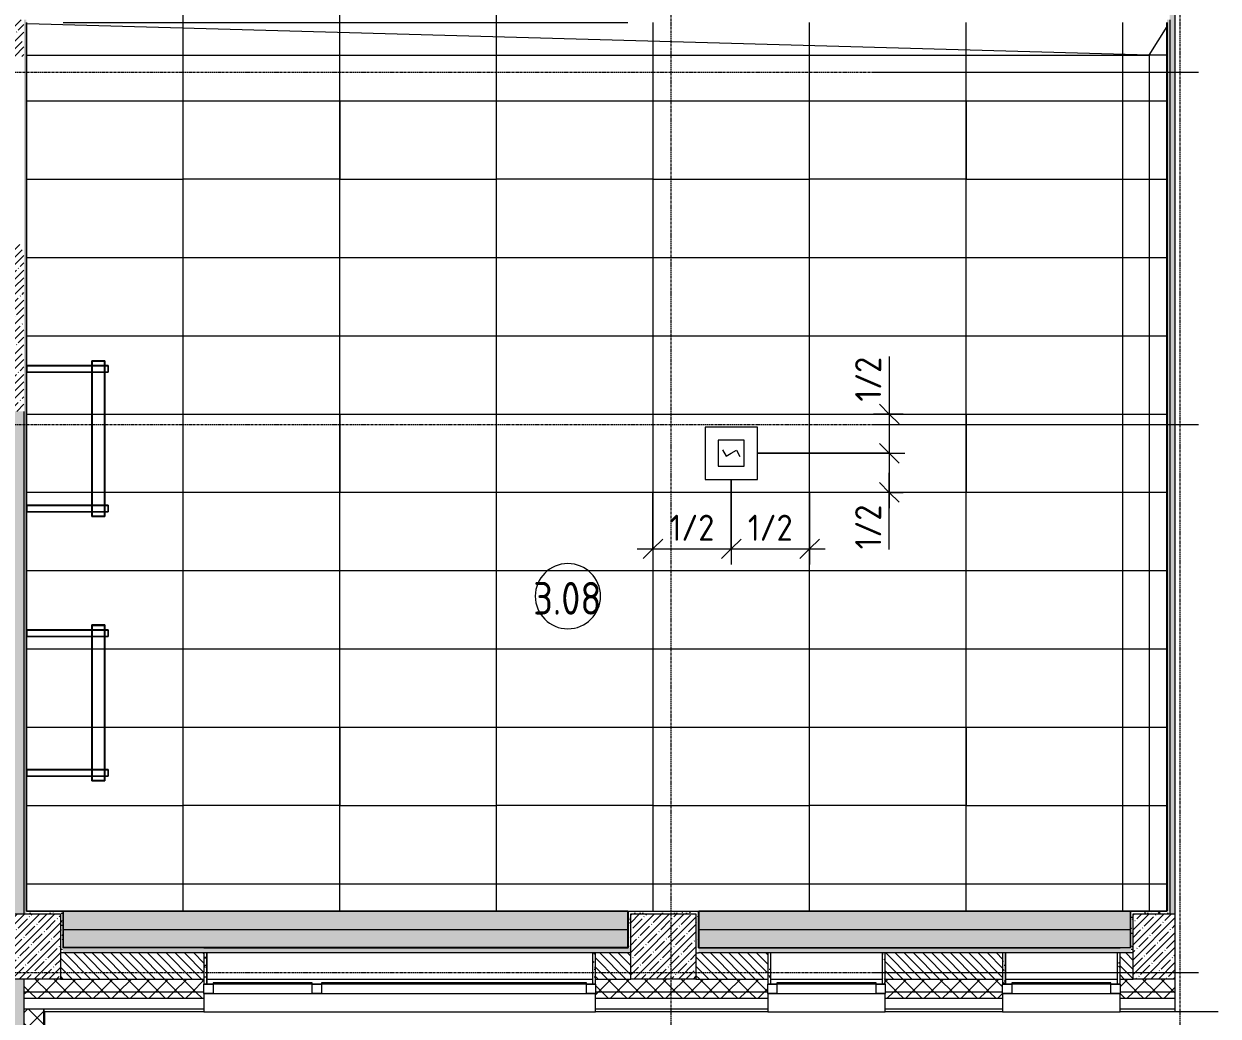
# Model space of a CAD drawing. Header units: millimetres. Extents: x 36059 to 234328, y -8553 to 29000.
# Drawn here: x 75700 to 84851, y 3266 to 10869 of the extents above; entities that cross this region are included whole.
import ezdxf

# ---------------------------------------------------------------- set-up
doc = ezdxf.new("R2010")
doc.units = ezdxf.units.MM
doc.linetypes.add('Осевая', pattern=[31.75, 6.35, -4.7625, 15.875, -4.7625])
for name, color, linetype, lineweight in [('A-ANNO-DIMS', 7, 'Continuous', 9), ('A-ANNO-DIMS-100', 7, 'Continuous', 9), ('A-AREA-IDEN', 7, 'Continuous', 9), ('A-CLNG-PATT', 7, 'Continuous', 9), ('A-DETL-GENF', 7, 'Continuous', 9), ('A-GLAZ', 7, 'Continuous', 9), ('A-GLAZ-1', 7, 'Continuous', 13), ('A-WALL', 7, 'Continuous', 9), ('I-WALL', 7, 'Continuous', 9), ('Q-SPCQ', 7, 'Continuous', 9), ('S-COLS', 7, 'Continuous', 9), ('Оси', 7, 'Continuous', 9), ('Оси-2', 7, 'Осевая', 9)]:
    doc.layers.add(name, color=color, linetype=linetype, lineweight=lineweight)
for name, color, linetype, lineweight, true_color in [('A-ANNO-NOTE', 1, 'Continuous', 9, 0xff0000), ('A-CLNG-1', 7, 'Continuous', 9, 0xeaeaea), ('A-WALL-1', 7, 'Continuous', 9, 0x3c3c3c), ('A-WALL-2', 7, 'Continuous', 9, 0x535353), ('A-WALL-FNSH-1', 7, 'Continuous', 9, 0x3c3c3c), ('E-LITE-EQPM-1', 7, 'Continuous', 9, 0xff8080), ('I-WALL-1', 7, 'Continuous', 9, 0x535353), ('Q-SPCQ-4', 1, 'Continuous', 9, 0xff0000), ('S-COLS-1', 9, 'Continuous', 9, 0x808080), ('S-COLS-2', 7, 'Continuous', 9, 0x3c3c3c)]:
    doc.layers.add(name, color=color, linetype=linetype, lineweight=lineweight, true_color=true_color)
doc.layers.add('A-CLNG-PATT-1', color=7, linetype='Continuous', lineweight=9, transparency=1)
doc.styles.add('GOST Common', font='GOST_Common.ttf', dxfattribs={"width": 0.9, "height": 250})
doc.styles.add('ISOCPEUR_1', font='isocpeur.ttf', dxfattribs={"width": 0.9, "height": 200})
doc.dimstyles.new('ISO-2_0_0_9К_Средний_округл2', dxfattribs={"dimscale": 304.8, "dimtxt": 199.196235, "dimasz": 0.492126, "dimexe": 0.393701, "dimexo": 0, "dimgap": 0, "dimtad": 1, "dimdec": 0, "dimrnd": 10, "dimzin": 0, "dimdsep": 46, "dimtxsty": 'ISOCPEUR_1', "dimblk1": 'OBLIQUE', "dimblk2": 'OBLIQUE', "dimsah": 1, "dimcen": 0.09, "dimdle": 0.393701, "dimazin": 0, "dimtfac": 1, "dimtdec": 4, "dimtix": 1, "dimtmove": 0, "dimatfit": 3, "dimfxl": 1, "dimtvp": 1, "dimtolj": 1, "dimtzin": 0, "dimarcsym": 2})
doc.dimstyles.new('ISO-2_0_0_9К_Средний_округл2_1', dxfattribs={"dimscale": 304.8, "dimtxt": 199.196235, "dimasz": 0.492126, "dimexe": 0.393701, "dimexo": 0, "dimgap": 0, "dimtad": 1, "dimdec": 0, "dimrnd": 10, "dimzin": 0, "dimdsep": 46, "dimtxsty": 'ISOCPEUR_1', "dimblk1": 'OBLIQUE', "dimblk2": 'OBLIQUE', "dimsah": 1, "dimcen": 0.09, "dimdle": 0.393701, "dimazin": 0, "dimtfac": 1, "dimtdec": 4, "dimtix": 1, "dimtmove": 1, "dimatfit": 3, "dimfxl": 1, "dimtvp": 1, "dimtolj": 1, "dimtzin": 0, "dimarcsym": 2})
pattern_1 = [(45, (0, 0), (-70.71068, 70.71068), []), (135, (0, 0), (-70.71068, -70.71068), [])]
pattern_2 = [(45, (0, 0), (-57.02463, 57.02463), []), (45, (57.025, 0), (-57.02463, 57.02463), [100.806, -20.161, 3.353, -16.808])]
pattern_3 = [(0, (0, 0), (121.92, 30.48), [10.058, -81.382, 10.058, -81.382, -487.68]), (0, (0, 0), (121.92, 30.48), [-182.88, 10.058, -172.822, 10.058, -81.382, -213.36]), (0, (0, 0), (121.92, 30.48), [-457.2, 10.058, -50.902, 10.058, -142.342]), (120, (45.72, 15.24), (-87.356454, 90.345817), [10.058, -81.382, 10.058, -81.382, -487.68]), (120, (45.72, 15.24), (-87.356454, 90.345817), [-182.88, 10.058, -172.822, 10.058, -81.382, -213.36]), (120, (45.72, 15.24), (-87.356454, 90.345817), [-457.2, 10.058, -50.902, 10.058, -142.342]), (240, (60.96, 76.2), (-34.563546, -120.825817), [10.058, -81.382, 10.058, -81.382, -487.68]), (240, (60.96, 76.2), (-34.563546, -120.825817), [-182.88, 10.058, -172.822, 10.058, -81.382, -213.36]), (240, (60.96, 76.2), (-34.563546, -120.825817), [-457.2, 10.058, -50.902, 10.058, -142.342])]

# ---------------------------------------------------------------- blocks, each defined once
blk = doc.blocks.new('BSC_Колонна _Прямоугольная - 500х500-V11-Сводный план потолка 3 этажа в осях 12-23')
at = {"layer": 'S-COLS-1'}
h = blk.add_hatch(dxfattribs=at)
h.set_pattern_fill('FP_12', color=256, style=0, pattern_type=2)
h.set_pattern_definition([(45, (-75730, -3800), (-57.02463, 57.02463), []), (45, (-75672.975, -3800), (-57.02463, 57.02463), [100.806, -20.161, 3.353, -16.808])])
h.paths.add_polyline_path([(-250, -250), (250, -250), (250, 250), (-250, 250), (-250, -0.3)])
at = {"layer": 'S-COLS-2'}
for p, q in [((-250, 250), (250, 250)), ((-250, -250), (-250, 250)), ((250, 250), (250, -250)), ((250, -250), (-250, -250))]:
    blk.add_line(p, q, dxfattribs=at)
blk = doc.blocks.new('BSC_Колонна _Прямоугольная - 500х500-V12-Сводный план потолка 3 этажа в осях 12-23')
at = {"layer": 'S-COLS-1'}
h = blk.add_hatch(dxfattribs=at)
h.set_pattern_fill('FP_13', color=256, style=0, pattern_type=2)
h.set_pattern_definition([(45, (-80600, -3800), (-57.02463, 57.02463), []), (45, (-80542.975, -3800), (-57.02463, 57.02463), [100.806, -20.161, 3.353, -16.808])])
h.paths.add_polyline_path([(-250, -250), (250, -250), (250, 250), (-250, 250)])
at = {"layer": 'S-COLS-2'}
for p, q in [((-250, 250), (250, 250)), ((-250, -250), (-250, 250)), ((250, 250), (250, -250)), ((250, -250), (-250, -250))]:
    blk.add_line(p, q, dxfattribs=at)
blk = doc.blocks.new('120_Окно_СКБ_2Ст - 120_Окно_СКБ_2Ст 3000х2500 _мал_створка слева_-22809161-Сводный план потолка 3 этажа в осях 12-23')
at = {"layer": 'A-GLAZ'}
for p, q in [((1500, -5), (-1500, -5)), ((-1500, -75), (1500, -75))]:
    blk.add_line(p, q, dxfattribs=at)
at = {"layer": 'A-GLAZ-1'}
for p, q in [((-1500, -75), (-1500, -5)), ((-1500, -5), (-1430, -5)), ((-1430, -75), (-1500, -75)), ((-1430, -5), (-1430, -75)), ((-1430, -75), (-1430, -85)), ((-1430, -85), (600, -85)), ((-1380, -85), (-1380, -75)), ((550, -85), (550, -75)), ((600, -75), (600, -5)), ((600, -5), (670, -5)), ((670, -75), (600, -75)), ((600, -85), (600, -75)), ((670, -5), (670, -75)), ((670, -75), (670, -85)), ((670, -85), (1430, -85)), ((720, -85), (720, -75)), ((1380, -85), (1380, -75)), ((1430, -75), (1430, -5)), ((1430, -5), (1500, -5)), ((1500, -75), (1430, -75)), ((1430, -85), (1430, -75)), ((1500, -5), (1500, -75))]:
    blk.add_line(p, q, dxfattribs=at)
blk = doc.blocks.new('120_Окно_СКБ_1Ст - 120_Окно_СКБ_1Ст 900х2500_h_-19906774-Сводный план потолка 3 этажа в осях 12-23')
at = {"layer": 'A-GLAZ'}
for p, q in [((450, -5), (-450, -5)), ((-450, -75), (450, -75))]:
    blk.add_line(p, q, dxfattribs=at)
at = {"layer": 'A-GLAZ-1'}
for p, q in [((-450, -75), (-450, -5)), ((-450, -5), (-380, -5)), ((-380, -75), (-450, -75)), ((-380, -5), (-380, -75)), ((-380, -75), (-380, -85)), ((-380, -85), (380, -85)), ((-330, -85), (-330, -75)), ((330, -85), (330, -75)), ((380, -75), (380, -5)), ((380, -5), (450, -5)), ((450, -75), (380, -75)), ((380, -85), (380, -75)), ((450, -5), (450, -75))]:
    blk.add_line(p, q, dxfattribs=at)
blk = doc.blocks.new('BSC_Колонна _Прямоугольная - 500х500-V39-Сводный план потолка 3 этажа в осях 12-23')
at = {"layer": 'S-COLS-1'}
h = blk.add_hatch(dxfattribs=at)
h.set_pattern_fill('FP_54', color=256, style=0, pattern_type=2)
h.set_pattern_definition([(45, (-84450, -3800), (-57.02463, 57.02463), []), (45, (-84392.975, -3800), (-57.02463, 57.02463), [100.806, -20.161, 3.353, -16.808])])
h.paths.add_polyline_path([(-250, -250), (70.7, -250), (70.7, 250), (-250, 250), (-250, -0.3)])
at = {"layer": 'S-COLS-2'}
for p, q in [((-250, 250), (70.7, 250)), ((-250, -250), (-250, 250)), ((70.7, -250), (-250, -250))]:
    blk.add_line(p, q, dxfattribs=at)
blk = doc.blocks.new('E220 IP40 _школа доски 1195-100 IP40 аналог 1-36_ - V1-E0-00270-60000-4001839 _ V2-A0-PR00-00_2_0017_25 _Призма стандарт_-V50-Сводный план потолка 3 этажа в осях 12-23')
at = {"layer": 'E-LITE-EQPM-1'}
for p, q in [((76221, 8250.7), (75721, 8250.7)), ((75721, 8200.7), (75721, 8250.7)), ((75721, 8250.7), (75721, 8200.7)), ((75721, 8250.7), (75761, 8250.7)), ((75723, 8248.7), (76221, 8248.7)), ((75723, 8248.7), (75723, 8202.7)), ((75723, 8202.7), (75723, 8248.7)), ((75761, 8248.7), (75723, 8248.7)), ((75761, 8250.7), (76222.9, 8250.7)), ((75761, 8250.7), (75761, 8248.7)), ((75761, 8248.7), (75761, 8250.7)), ((75761, 8248.7), (76221, 8248.7)), ((76221, 7093.2), (76221, 8288.2)), ((76221, 8288.2), (76321, 8288.2)), ((76321, 8288.2), (76221, 8288.2)), ((76221, 8288.2), (76221, 7093.2)), ((76222.9, 8250.7), (76221, 8250.7)), ((76221, 8248.7), (76222.9, 8248.7)), ((76221, 8248.7), (76222.9, 8248.7)), ((76223, 7096.2), (76223, 8285.2)), ((76223, 8285.2), (76319, 8285.2)), ((76319, 8285.2), (76223, 8285.2)), ((76223, 8285.2), (76223, 7096.2)), ((76319, 8285.2), (76223, 8285.2)), ((76223, 8285.2), (76223, 7096.2)), ((76223, 7096.2), (76223, 8285.2)), ((76223, 8285.2), (76319, 8285.2)), ((76319, 8250.7), (76223, 8250.7)), ((76223, 8250.7), (76319, 8250.7)), ((76223, 8248.7), (76319, 8248.7)), ((76223, 8248.7), (76319, 8248.7)), ((76319, 8285.2), (76319, 7096.2)), ((76319, 7096.2), (76319, 8285.2)), ((76319, 7096.2), (76319, 8285.2)), ((76319, 8285.2), (76319, 7096.2)), ((76321, 8250.7), (76319.1, 8250.7)), ((76319.1, 8250.7), (76321, 8250.7)), ((76319.1, 8248.7), (76321, 8248.7)), ((76319.1, 8248.7), (76321, 8248.7)), ((76321, 8288.2), (76321, 7093.2)), ((76321, 7093.2), (76321, 8288.2)), ((76346, 8250.7), (76321, 8250.7)), ((76321, 8250.7), (76346, 8250.7)), ((76321, 8248.7), (76346, 8248.7)), ((76321, 8248.7), (76346, 8248.7)), ((76346, 8250.7), (76346, 8248.7)), ((76346, 8200.7), (76346, 8250.7)), ((76346, 8248.7), (76346, 8202.7)), ((75721, 8200.7), (76221, 8200.7)), ((75761, 8200.7), (75721, 8200.7)), ((75723, 8202.7), (76221, 8202.7)), ((75723, 8202.7), (75761, 8202.7)), ((75761, 8202.7), (76221, 8202.7)), ((75761, 8202.7), (75761, 8200.7)), ((75761, 8200.7), (75761, 8202.7)), ((75761, 8200.7), (76221, 8200.7)), ((76221, 8202.7), (76222.9, 8202.7)), ((76221, 8202.7), (76222.9, 8202.7)), ((76221, 8200.7), (76222.9, 8200.7)), ((76221, 8200.7), (76222.9, 8200.7)), ((76223, 8202.7), (76319, 8202.7)), ((76223, 8202.7), (76319, 8202.7)), ((76223, 8200.7), (76319, 8200.7)), ((76223, 8200.7), (76319, 8200.7)), ((76319.1, 8202.7), (76321, 8202.7)), ((76319.1, 8202.7), (76321, 8202.7)), ((76319.1, 8200.7), (76321, 8200.7)), ((76319.1, 8200.7), (76321, 8200.7)), ((76321, 8202.7), (76346, 8202.7)), ((76321, 8202.7), (76346, 8202.7)), ((76321, 8200.7), (76346, 8200.7)), ((76321, 8200.7), (76346, 8200.7)), ((76346, 8202.7), (76346, 8200.7)), ((76221.1, 7180.7), (75721, 7180.7)), ((75721, 7130.7), (75721, 7180.7)), ((75721, 7180.7), (75721, 7130.7)), ((75721, 7180.7), (75761, 7180.7)), ((75723, 7178.7), (76221.1, 7178.7)), ((75723, 7178.7), (75723, 7132.7)), ((75723, 7132.7), (75723, 7178.7)), ((75761, 7178.7), (75723, 7178.7)), ((75761, 7180.7), (76221.1, 7180.7)), ((75761, 7180.7), (75761, 7178.7)), ((75761, 7178.7), (75761, 7180.7)), ((75761, 7178.7), (76221.1, 7178.7)), ((76223, 7180.7), (76221.1, 7180.7)), ((76221.1, 7180.7), (76223, 7180.7)), ((76221.1, 7178.7), (76223, 7178.7)), ((76221.1, 7178.7), (76223, 7178.7)), ((76319, 7180.7), (76223, 7180.7)), ((76223, 7180.7), (76319, 7180.7)), ((76223, 7178.7), (76319, 7178.7)), ((76223, 7178.7), (76319, 7178.7)), ((76320.9, 7180.7), (76319, 7180.7)), ((76319, 7180.7), (76320.9, 7180.7)), ((76319, 7178.7), (76320.9, 7178.7)), ((76319, 7178.7), (76320.9, 7178.7)), ((76346, 7180.7), (76320.9, 7180.7)), ((76320.9, 7180.7), (76346, 7180.7)), ((76320.9, 7178.7), (76346, 7178.7)), ((76320.9, 7178.7), (76346, 7178.7)), ((76346, 7180.7), (76346, 7178.7)), ((76346, 7130.7), (76346, 7180.7)), ((76346, 7178.7), (76346, 7132.7)), ((75721, 7130.7), (76221.1, 7130.7)), ((75761, 7130.7), (75721, 7130.7)), ((75723, 7132.7), (76221.1, 7132.7)), ((75723, 7132.7), (75761, 7132.7)), ((75761, 7132.7), (76221.1, 7132.7)), ((75761, 7132.7), (75761, 7130.7)), ((75761, 7130.7), (75761, 7132.7)), ((75761, 7130.7), (76221.1, 7130.7)), ((76321, 7093.2), (76221, 7093.2)), ((76221, 7093.2), (76321, 7093.2)), ((76221.1, 7132.7), (76223, 7132.7)), ((76221.1, 7132.7), (76223, 7132.7)), ((76221.1, 7130.7), (76223, 7130.7)), ((76221.1, 7130.7), (76223, 7130.7)), ((76223, 7132.7), (76319, 7132.7)), ((76223, 7132.7), (76319, 7132.7)), ((76223, 7130.7), (76319, 7130.7)), ((76223, 7130.7), (76319, 7130.7)), ((76319, 7096.2), (76223, 7096.2)), ((76223, 7096.2), (76319, 7096.2)), ((76223, 7096.2), (76319, 7096.2)), ((76319, 7096.2), (76223, 7096.2)), ((76319, 7132.7), (76320.9, 7132.7)), ((76319, 7132.7), (76320.9, 7132.7)), ((76319, 7130.7), (76320.9, 7130.7)), ((76319, 7130.7), (76320.9, 7130.7)), ((76320.9, 7132.7), (76346, 7132.7)), ((76320.9, 7132.7), (76346, 7132.7)), ((76320.9, 7130.7), (76346, 7130.7)), ((76320.9, 7130.7), (76346, 7130.7)), ((76346, 7132.7), (76346, 7130.7))]:
    blk.add_line(p, q, dxfattribs=at)
blk = doc.blocks.new('Рассеиватель E220 - V2-A0-PR00-00_2_0016_25 Призма стандарт-27752360-Сводный план потолка 3 этажа в осях 12-23')
at = {"layer": 'E-LITE-EQPM-1'}
for p, q in [((-594.5, -48), (-594.5, 48)), ((-594.5, 48), (594.5, 48)), ((594.5, 48), (-594.5, 48)), ((-594.5, 48), (-594.5, -48)), ((594.5, 48), (594.5, -48)), ((594.5, -48), (594.5, 48)), ((594.5, -48), (-594.5, -48)), ((-594.5, -48), (594.5, -48))]:
    blk.add_line(p, q, dxfattribs=at)
blk = doc.blocks.new('E220 IP40 _школа доски 1195-100 IP40 аналог 1-36_ - V1-E0-00270-60000-4001839 _ V2-A0-PR00-00_2_0017_25 _Призма стандарт_-V51-Сводный план потолка 3 этажа в осях 12-23')
at = {"layer": 'E-LITE-EQPM-1'}
for p, q in [((76221, 6225.7), (75721, 6225.7)), ((75721, 6175.7), (75721, 6225.7)), ((75721, 6225.7), (75721, 6175.7)), ((75721, 6225.7), (75761, 6225.7)), ((75723, 6223.7), (76221, 6223.7)), ((75723, 6223.7), (75723, 6177.7)), ((75723, 6177.7), (75723, 6223.7)), ((75761, 6223.7), (75723, 6223.7)), ((75761, 6225.7), (76221, 6225.7)), ((75761, 6225.7), (75761, 6223.7)), ((75761, 6223.7), (75761, 6225.7)), ((75761, 6223.7), (76221, 6223.7)), ((76221, 5068.2), (76221, 6263.2)), ((76221, 6263.2), (76321, 6263.2)), ((76321, 6263.2), (76221, 6263.2)), ((76221, 6263.2), (76221, 5068.2)), ((76222.9, 6225.7), (76221, 6225.7)), ((76221, 6225.7), (76222.9, 6225.7)), ((76221, 6223.7), (76222.9, 6223.7)), ((76221, 6223.7), (76222.9, 6223.7)), ((76223, 5071.2), (76223, 6260.2)), ((76223, 6260.2), (76319, 6260.2)), ((76319, 6260.2), (76223, 6260.2)), ((76223, 6260.2), (76223, 5071.2)), ((76319, 6260.2), (76223, 6260.2)), ((76223, 6260.2), (76223, 5071.2)), ((76223, 5071.2), (76223, 6260.2)), ((76223, 6260.2), (76319, 6260.2)), ((76319, 6225.7), (76223, 6225.7)), ((76223, 6225.7), (76319, 6225.7)), ((76223, 6223.7), (76319, 6223.7)), ((76223, 6223.7), (76319, 6223.7)), ((76319, 6260.2), (76319, 5071.2)), ((76319, 5071.2), (76319, 6260.2)), ((76319, 5071.2), (76319, 6260.2)), ((76319, 6260.2), (76319, 5071.2)), ((76321, 6225.7), (76319.1, 6225.7)), ((76319.1, 6225.7), (76321, 6225.7)), ((76319.1, 6223.7), (76321, 6223.7)), ((76319.1, 6223.7), (76321, 6223.7)), ((76321, 6263.2), (76321, 5068.2)), ((76321, 5068.2), (76321, 6263.2)), ((76346, 6225.7), (76321, 6225.7)), ((76321, 6225.7), (76346, 6225.7)), ((76321, 6223.7), (76346, 6223.7)), ((76321, 6223.7), (76346, 6223.7)), ((76346, 6225.7), (76346, 6223.7)), ((76346, 6175.7), (76346, 6225.7)), ((76346, 6223.7), (76346, 6177.7)), ((75721, 6175.7), (76221, 6175.7)), ((75761, 6175.7), (75721, 6175.7)), ((75723, 6177.7), (76221, 6177.7)), ((75723, 6177.7), (75761, 6177.7)), ((75761, 6177.7), (76221, 6177.7)), ((75761, 6177.7), (75761, 6175.7)), ((75761, 6175.7), (75761, 6177.7)), ((75761, 6175.7), (76221, 6175.7)), ((76221, 6177.7), (76222.9, 6177.7)), ((76221, 6177.7), (76222.9, 6177.7)), ((76221, 6175.7), (76222.9, 6175.7)), ((76221, 6175.7), (76222.9, 6175.7)), ((76223, 6177.7), (76319, 6177.7)), ((76223, 6177.7), (76319, 6177.7)), ((76223, 6175.7), (76319, 6175.7)), ((76223, 6175.7), (76319, 6175.7)), ((76319.1, 6177.7), (76321, 6177.7)), ((76319.1, 6177.7), (76321, 6177.7)), ((76319.1, 6175.7), (76321, 6175.7)), ((76319.1, 6175.7), (76321, 6175.7)), ((76321, 6177.7), (76346, 6177.7)), ((76321, 6177.7), (76346, 6177.7)), ((76321, 6175.7), (76346, 6175.7)), ((76321, 6175.7), (76346, 6175.7)), ((76346, 6177.7), (76346, 6175.7)), ((76221.1, 5155.7), (75721, 5155.7)), ((75721, 5105.7), (75721, 5155.7)), ((75721, 5155.7), (75721, 5105.7)), ((75721, 5155.7), (75761, 5155.7)), ((75723, 5153.7), (76221.1, 5153.7)), ((75723, 5153.7), (75723, 5107.7)), ((75723, 5107.7), (75723, 5153.7)), ((75761, 5153.7), (75723, 5153.7)), ((75761, 5155.7), (76221.1, 5155.7)), ((75761, 5155.7), (75761, 5153.7)), ((75761, 5153.7), (75761, 5155.7)), ((75761, 5153.7), (76221.1, 5153.7)), ((76223, 5155.7), (76221.1, 5155.7)), ((76221.1, 5155.7), (76223, 5155.7)), ((76221.1, 5153.7), (76223, 5153.7)), ((76221.1, 5153.7), (76223, 5153.7)), ((76319, 5155.7), (76223, 5155.7)), ((76223, 5155.7), (76319, 5155.7)), ((76223, 5153.7), (76319, 5153.7)), ((76223, 5153.7), (76319, 5153.7)), ((76320.9, 5155.7), (76319, 5155.7)), ((76319, 5155.7), (76320.9, 5155.7)), ((76319, 5153.7), (76320.9, 5153.7)), ((76319, 5153.7), (76320.9, 5153.7)), ((76346, 5155.7), (76320.9, 5155.7)), ((76320.9, 5155.7), (76346, 5155.7)), ((76320.9, 5153.7), (76346, 5153.7)), ((76320.9, 5153.7), (76346, 5153.7)), ((76346, 5155.7), (76346, 5153.7)), ((76346, 5105.7), (76346, 5155.7)), ((76346, 5153.7), (76346, 5107.7)), ((75721, 5105.7), (76221.1, 5105.7)), ((75761, 5105.7), (75721, 5105.7)), ((75723, 5107.7), (76221.1, 5107.7)), ((75723, 5107.7), (75761, 5107.7)), ((75761, 5107.7), (76221.1, 5107.7)), ((75761, 5107.7), (75761, 5105.7)), ((75761, 5105.7), (75761, 5107.7)), ((75761, 5105.7), (76221.1, 5105.7)), ((76321, 5068.2), (76221, 5068.2)), ((76221, 5068.2), (76321, 5068.2)), ((76221.1, 5107.7), (76223, 5107.7)), ((76221.1, 5107.7), (76223, 5107.7)), ((76221.1, 5105.7), (76223, 5105.7)), ((76221.1, 5105.7), (76223, 5105.7)), ((76223, 5107.7), (76319, 5107.7)), ((76223, 5107.7), (76319, 5107.7)), ((76223, 5105.7), (76319, 5105.7)), ((76223, 5105.7), (76319, 5105.7)), ((76319, 5071.2), (76223, 5071.2)), ((76223, 5071.2), (76319, 5071.2)), ((76223, 5071.2), (76319, 5071.2)), ((76319, 5071.2), (76223, 5071.2)), ((76319, 5107.7), (76320.9, 5107.7)), ((76319, 5107.7), (76320.9, 5107.7)), ((76319, 5105.7), (76320.9, 5105.7)), ((76319, 5105.7), (76320.9, 5105.7)), ((76320.9, 5107.7), (76346, 5107.7)), ((76320.9, 5107.7), (76346, 5107.7)), ((76320.9, 5105.7), (76346, 5105.7)), ((76320.9, 5105.7), (76346, 5105.7)), ((76346, 5107.7), (76346, 5105.7))]:
    blk.add_line(p, q, dxfattribs=at)
blk = doc.blocks.new('Извещатель потолочный - Монтируемые на перекрытии-30356282-Сводный план потолка 3 этажа в осях 12-23')
at = {"layer": 'Q-SPCQ'}
for p, q in [((-300, 300), (-300, -100)), ((100, 300), (-300, 300)), ((100, -100), (100, 300)), ((0, 200), (-200, 200)), ((-200, 200), (-200, 0)), ((0, 0), (0, 200)), ((-122.5, 139), (-74.9, 166.5)), ((-100, 100), (-122.5, 139)), ((-77.5, 61), (-100, 100)), ((-200, 0), (0, 0)), ((-125.1, 33.5), (-77.5, 61)), ((-300, -100), (100, -100))]:
    blk.add_line(p, q, dxfattribs=at)
blk = doc.blocks.new('DET_L_Линия разрыва - М100-30654842-Сводный план потолка 3 этажа в осях 12-23')
at = {"layer": 'A-DETL-GENF'}
blk.add_line((11739.9, 0), (0, 0), dxfattribs=at)
blk = doc.blocks.new('Марка_Помещения - Номер-25198446-Сводный план потолка 3 этажа в осях 12-23')
at = {"layer": 'A-AREA-IDEN'}
for start, end in [(360, 180), (180, 360)]:
    blk.add_arc((0, 0), 2.5, start, end, dxfattribs=at)
blk = doc.blocks.new('DIMBLOCK80-Сводный план потолка 3 этажа в осях 12-23')
at = {"layer": 'A-ANNO-DIMS-100'}
for p, q in [((81120.5, 7379), (81120.5, 6726.8)), ((81120.5, 6846.8), (81120.5, 7379)), ((80520.5, 7279.1), (80520.5, 6726.8)), ((80520.5, 6846.8), (80520.5, 7279.1)), ((80400.5, 6846.8), (81120.5, 6846.8))]:
    blk.add_line(p, q, dxfattribs=at)
at = {"layer": 'A-ANNO-DIMS-100', "lineweight": 20}
for p, q in [((80520.5, 6846.8), (80595.5, 6921.8)), ((81120.5, 6846.8), (81195.5, 6921.8)), ((80520.5, 6846.8), (80445.5, 6771.8)), ((81120.5, 6846.8), (81045.5, 6771.8))]:
    blk.add_line(p, q, dxfattribs=at)
at = {"layer": 'A-ANNO-DIMS-100', "color": 0, "insert": (80648.1, 7108.1), "char_height": 200, "width": 413.715, "attachment_point": 1, "line_spacing_factor": 1.149209, "style": 'ISOCPEUR_1'}
blk.add_mtext('1/2', dxfattribs=at)
blk = doc.blocks.new('_Oblique')
at = {"color": 0, "linetype": 'ByBlock', "lineweight": -2}
blk.add_line((-0.5, -0.5), (0.5, 0.5), dxfattribs=at)
blk = doc.blocks.new('DIMBLOCK81-Сводный план потолка 3 этажа в осях 12-23')
at = {"layer": 'A-ANNO-DIMS-100'}
for p, q in [((81120.5, 7379), (81120.5, 6726.8)), ((81120.5, 6846.8), (81120.5, 7379)), ((81720.5, 7279.1), (81720.5, 6726.8)), ((81720.5, 6846.8), (81720.5, 7279.1)), ((81120.5, 6846.8), (81840.5, 6846.8))]:
    blk.add_line(p, q, dxfattribs=at)
at = {"layer": 'A-ANNO-DIMS-100', "lineweight": 20}
for p, q in [((81120.5, 6846.8), (81195.5, 6921.8)), ((81720.5, 6846.8), (81795.5, 6921.8)), ((81120.5, 6846.8), (81045.5, 6771.8)), ((81720.5, 6846.8), (81645.5, 6771.8))]:
    blk.add_line(p, q, dxfattribs=at)
at = {"layer": 'A-ANNO-DIMS-100', "color": 0, "insert": (81248.1, 7108.1), "char_height": 200, "width": 413.715, "attachment_point": 1, "line_spacing_factor": 1.149209, "style": 'ISOCPEUR_1'}
blk.add_mtext('1/2', dxfattribs=at)
blk = doc.blocks.new('DIMBLOCK82-Сводный план потолка 3 этажа в осях 12-23')
at = {"layer": 'A-ANNO-DIMS-100'}
for p, q in [((82331, 8319.9), (82331, 7875.1)), ((82331, 7999), (82331, 7579)), ((82437.1, 7879), (82211, 7879)), ((82331, 7879), (82437.1, 7879)), ((82331, 7875.1), (82331, 7729)), ((81320.5, 7579), (82451, 7579)), ((82331, 7579), (81320.5, 7579))]:
    blk.add_line(p, q, dxfattribs=at)
at = {"layer": 'A-ANNO-DIMS-100', "lineweight": 20}
for p, q in [((82331, 7879), (82256, 7954)), ((82331, 7879), (82406, 7804)), ((82331, 7579), (82256, 7654)), ((82331, 7579), (82406, 7504))]:
    blk.add_line(p, q, dxfattribs=at)
at = {"layer": 'A-ANNO-DIMS-100', "color": 0, "insert": (82069.7, 7975.1), "char_height": 200, "width": 413.715, "attachment_point": 1, "rotation": 90, "line_spacing_factor": 1.149209, "style": 'ISOCPEUR_1'}
blk.add_mtext('1/2', dxfattribs=at)
blk = doc.blocks.new('DIMBLOCK83-Сводный план потолка 3 этажа в осях 12-23')
at = {"layer": 'A-ANNO-DIMS-100', "lineweight": 20}
for p, q in [((82331, 7579), (82256, 7654)), ((82331, 7579), (82406, 7504)), ((82331, 7279), (82256, 7354)), ((82331, 7279), (82406, 7204))]:
    blk.add_line(p, q, dxfattribs=at)
at = {"layer": 'A-ANNO-DIMS-100'}
for p, q in [((81320.5, 7579), (82451, 7579)), ((82331, 7579), (81320.5, 7579)), ((82331, 7579), (82331, 7159)), ((82331, 7287.5), (82331, 7429)), ((82437.1, 7279), (82211, 7279)), ((82331, 6842.7), (82331, 7287.5)), ((82331, 7279), (82437.1, 7279))]:
    blk.add_line(p, q, dxfattribs=at)
at = {"layer": 'A-ANNO-DIMS-100', "color": 0, "insert": (82069.7, 6842.7), "char_height": 200, "width": 413.715, "attachment_point": 1, "rotation": 90, "line_spacing_factor": 1.149209, "style": 'ISOCPEUR_1'}
blk.add_mtext('1/2', dxfattribs=at)

msp = doc.modelspace()

# ---------------------------------------------------------------- hatches: boundary and pattern name
at = {"layer": 'A-CLNG-PATT'}
h = msp.add_hatch(dxfattribs=at)
h.set_pattern_fill('FP_67', color=256, style=0, pattern_type=2)
h.set_pattern_definition([(180, (76920.5, 9679), (-7e-14, -600), []), (270, (76920.5, 9679), (1200, 7e-14), [])])
h.paths.add_polyline_path([(84459, 4071), (84459, 10879), (80329, 10879), (80329, 11329), (78515, 11329), (78515, 11321), (77315, 11321), (77315, 11329), (76001, 11329), (76001, 10879), (75721, 10879), (75721, 4071), (84179, 4071)])
h.paths.add_polyline_path([(82920.5, 4879.1), (81720.5, 4879.1), (81720.5, 5479.1), (82920.5, 5479.1)])
h.paths.add_polyline_path([(79320.5, 4879.1), (79320.5, 5479.1), (80520.5, 5479.1), (80520.5, 4879.1)])
h.paths.add_polyline_path([(76920.5, 4879.1), (76920.5, 5479.1), (78120.5, 5479.1), (78120.5, 4879.1)])
h.paths.add_polyline_path([(81720.5, 7279.1), (81720.5, 7879.1), (82920.5, 7879.1), (82920.5, 7279.1), (81939.4, 7279.1)])
h.paths.add_polyline_path([(79320.5, 7279.1), (79320.5, 7879.1), (80520.5, 7879.1), (80520.5, 7279.1)])
h.paths.add_polyline_path([(76920.5, 7279.1), (76920.5, 7879.1), (78120.5, 7879.1), (78120.5, 7279.1)])
h.paths.add_polyline_path([(82920.5, 9679.1), (81720.5, 9679.1), (81720.5, 10279.1), (82920.5, 10279.1), (82920.5, 10060.8)])
h.paths.add_polyline_path([(80520.5, 9679.1), (79320.5, 9679.1), (79320.5, 10279.1), (80520.5, 10279.1), (80520.5, 10060.8)])
h.paths.add_polyline_path([(78120.5, 9679.1), (76920.5, 9679.1), (76920.5, 10279.1), (78120.5, 10279.1), (78120.5, 10060.8)])
at = {"layer": 'A-CLNG-PATT-1'}
h = msp.add_hatch(color=256, dxfattribs=at)
h.paths.add_polyline_path([(81939.4, 3791), (84179, 3791), (84179, 4071), (80871, 4071), (80871, 3791)])
h.paths.add_polyline_path([(76001, 3791), (80329, 3791), (80329, 4071), (76001, 4071), (76001, 3799.7)])
at = {"layer": 'A-WALL'}
h = msp.add_hatch(dxfattribs=at)
h.set_pattern_fill('FP_19', color=256, style=0, pattern_type=2)
h.set_pattern_definition([(135, (0, 0), (-35.35534, -35.35534), [])])
h.paths.add_polyline_path([(84100, 3550), (84200, 3550), (84200, 3750), (84100, 3750)])
h.paths.add_polyline_path([(83200, 3550), (83200, 3750), (82300, 3750), (82300, 3550)])
h.paths.add_polyline_path([(81400, 3550), (81400, 3750), (80850, 3750), (80850, 3550)])
h.paths.add_polyline_path([(80080, 3550), (80350, 3550), (80350, 3750), (80080, 3750)])
h.paths.add_polyline_path([(77080, 3550), (77080, 3750), (75980, 3750), (75980, 3550), (76115.9, 3550)])
h = msp.add_hatch(dxfattribs=at)
h.set_pattern_fill('FP_20', color=256, style=0, pattern_type=2)
h.set_pattern_definition(pattern_1)
h.paths.add_polyline_path([(84200, 3450), (84520.7, 3450), (84520.7, 3550), (84100, 3550), (84100, 3450)])
h.paths.add_polyline_path([(82300, 3450), (83200, 3450), (83200, 3550), (82300, 3550), (82300, 3510)])
h.paths.add_polyline_path([(81400, 3450), (81400, 3550), (80080, 3550), (80080, 3450), (80850, 3450)])
h.paths.add_polyline_path([(77080, 3450), (77080, 3550), (75700, 3550), (75700, 3450), (76115.9, 3450)])
h = msp.add_hatch(dxfattribs=at)
h.set_pattern_fill('FP_20', color=256, style=0, pattern_type=2)
h.set_pattern_definition(pattern_1)
h.paths.add_polyline_path([(84520.7, 3400), (84520.7, 3450), (84100, 3450), (84100, 3400)])
h.paths.add_polyline_path([(83200, 3400), (83200, 3450), (82300, 3450), (82300, 3400)])
h.paths.add_polyline_path([(81400, 3400), (81400, 3450), (80080, 3450), (80080, 3400), (80483.5, 3400)])
h.paths.add_polyline_path([(77080, 3400), (77080, 3450), (75700, 3450), (75700, 3400), (76115.9, 3400)])
h = msp.add_hatch(dxfattribs=at)
h.set_pattern_fill('FP_20', color=256, style=0, pattern_type=2)
h.set_pattern_definition(pattern_1)
h.paths.add_polyline_path([(75700, -250), (75850, -250), (75850, 3320), (75700, 3320), (75700, -100)])
at = {"layer": 'I-WALL'}
h = msp.add_hatch(dxfattribs=at)
h.set_pattern_fill('FP_17', color=256, style=0, pattern_type=2)
h.set_pattern_definition(pattern_2)
h.paths.add_polyline_path([(84480, 4050), (84520.7, 4050), (84520.7, 15040.9), (84480, 15061.2), (84480, 4070)])
h = msp.add_hatch(dxfattribs=at)
h.set_pattern_fill('FP_17', color=256, style=0, pattern_type=2)
h.set_pattern_definition(pattern_2)
h.paths.add_polyline_path([(75700, 7900), (75700, 9179), (75480, 9179), (75480, 7900)])
h.paths.add_polyline_path([(75480, 10619), (75700, 10619), (75700, 10900), (75480, 10900)])
h = msp.add_hatch(dxfattribs=at)
h.set_pattern_fill('FP_65', color=256, style=0, pattern_type=2)
h.set_pattern_definition(pattern_3)
h.paths.add_polyline_path([(75700, 4050), (75720, 4050), (75720, 10900), (75700, 10900), (75700, 4694.1)])
h = msp.add_hatch(dxfattribs=at)
h.set_pattern_fill('FP_65', color=256, style=0, pattern_type=2)
h.set_pattern_definition(pattern_3)
h.paths.add_polyline_path([(84480, 4070), (84480, 10900), (84460, 10900), (84460, 4070)])
h = msp.add_hatch(dxfattribs=at)
h.set_pattern_fill('FP_17', color=256, style=0, pattern_type=2)
h.set_pattern_definition(pattern_2)
h.paths.add_polyline_path([(75700, 120), (75700, 3550), (75480, 3550), (75480, 120)])
h.paths.add_polyline_path([(75662.3, 4050), (75700, 4050), (75700, 7900), (75480, 7900), (75480, 4050)])
h = msp.add_hatch(dxfattribs=at)
h.set_pattern_fill('FP_65', color=256, style=0, pattern_type=2)
h.set_pattern_definition(pattern_3)
h.paths.add_polyline_path([(75980, 4050), (76000, 4050), (76000, 4070), (75720, 4070), (75720, 4050)])
h = msp.add_hatch(dxfattribs=at)
h.set_pattern_fill('FP_65', color=256, style=0, pattern_type=2)
h.set_pattern_definition(pattern_3)
h.paths.add_polyline_path([(76000, 3750), (76000, 4050), (75980, 4050), (75980, 3750)])
h = msp.add_hatch(dxfattribs=at)
h.set_pattern_fill('FP_65', color=256, style=0, pattern_type=2)
h.set_pattern_definition(pattern_3)
h.paths.add_polyline_path([(80350, 3790), (80350, 4070), (80330, 4070), (80330, 3790)])
h = msp.add_hatch(dxfattribs=at)
h.set_pattern_fill('FP_65', color=256, style=0, pattern_type=2)
h.set_pattern_definition(pattern_3)
h.paths.add_polyline_path([(80870, 4050), (80870, 4070), (80350, 4070), (80350, 4050), (80850, 4050)])
h = msp.add_hatch(dxfattribs=at)
h.set_pattern_fill('FP_65', color=256, style=0, pattern_type=2)
h.set_pattern_definition(pattern_3)
h.paths.add_polyline_path([(80850, 3750), (80870, 3750), (80870, 4050), (80850, 4050)])
h = msp.add_hatch(dxfattribs=at)
h.set_pattern_fill('FP_65', color=256, style=0, pattern_type=2)
h.set_pattern_definition(pattern_3)
h.paths.add_polyline_path([(84180, 3750), (84200, 3750), (84200, 4070), (84180, 4070), (84180, 3790)])
h = msp.add_hatch(dxfattribs=at)
h.set_pattern_fill('FP_65', color=256, style=0, pattern_type=2)
h.set_pattern_definition(pattern_3)
h.paths.add_polyline_path([(84480, 4050), (84480, 4070), (84200, 4070), (84200, 4050)])
h = msp.add_hatch(dxfattribs=at)
h.set_pattern_fill('FP_65', color=256, style=0, pattern_type=2)
h.set_pattern_definition(pattern_3)
h.paths.add_polyline_path([(80350, 3750), (80350, 3790), (76000, 3790), (76000, 3750), (79027.7, 3750)])
h = msp.add_hatch(dxfattribs=at)
h.set_pattern_fill('FP_65', color=256, style=0, pattern_type=2)
h.set_pattern_definition(pattern_3)
h.paths.add_polyline_path([(84180, 3750), (84180, 3790), (80870, 3790), (80870, 3750), (83395.3, 3750)])
h = msp.add_hatch(dxfattribs=at)
h.set_pattern_fill('FP_65', color=256, style=0, pattern_type=2)
h.set_pattern_definition(pattern_3)
h.paths.add_polyline_path([(77100, 3510), (77100, 3750), (77080, 3750), (77080, 3510)])
h = msp.add_hatch(dxfattribs=at)
h.set_pattern_fill('FP_65', color=256, style=0, pattern_type=2)
h.set_pattern_definition(pattern_3)
h.paths.add_polyline_path([(80080, 3510), (80080, 3750), (80060, 3750), (80060, 3510)])
h = msp.add_hatch(dxfattribs=at)
h.set_pattern_fill('FP_65', color=256, style=0, pattern_type=2)
h.set_pattern_definition(pattern_3)
h.paths.add_polyline_path([(81420, 3510), (81420, 3750), (81400, 3750), (81400, 3510)])
h = msp.add_hatch(dxfattribs=at)
h.set_pattern_fill('FP_65', color=256, style=0, pattern_type=2)
h.set_pattern_definition(pattern_3)
h.paths.add_polyline_path([(82300, 3510), (82300, 3750), (82280, 3750), (82280, 3510)])
h = msp.add_hatch(dxfattribs=at)
h.set_pattern_fill('FP_65', color=256, style=0, pattern_type=2)
h.set_pattern_definition(pattern_3)
h.paths.add_polyline_path([(83220, 3510), (83220, 3750), (83200, 3750), (83200, 3510)])
h = msp.add_hatch(dxfattribs=at)
h.set_pattern_fill('FP_65', color=256, style=0, pattern_type=2)
h.set_pattern_definition(pattern_3)
h.paths.add_polyline_path([(84100, 3510), (84100, 3750), (84080, 3750), (84080, 3510)])

# ---------------------------------------------------------------- linework, layer by layer
at = {"layer": 'A-ANNO-NOTE'}
for p, q in [((76920.5, 9679.1), (76920.5, 10279.1)), ((76920.5, 10279.1), (78120.5, 10279.1)), ((78120.5, 10279.1), (78120.5, 9679.1)), ((79320.5, 9679.1), (79320.5, 10279.1)), ((79320.5, 10279.1), (80520.5, 10279.1)), ((80520.5, 10279.1), (80520.5, 9679.1)), ((81720.5, 9679.1), (81720.5, 10279.1)), ((81720.5, 10279.1), (82920.5, 10279.1)), ((82920.5, 10279.1), (82920.5, 9679.1)), ((78120.5, 9679.1), (76920.5, 9679.1)), ((80520.5, 9679.1), (79320.5, 9679.1)), ((82920.5, 9679.1), (81720.5, 9679.1)), ((76920.5, 7279.1), (76920.5, 7879.1)), ((76920.5, 7879.1), (78120.5, 7879.1)), ((78120.5, 7879.1), (78120.5, 7279.1)), ((79320.5, 7279.1), (79320.5, 7879.1)), ((79320.5, 7879.1), (80520.5, 7879.1)), ((80520.5, 7879.1), (80520.5, 7279.1)), ((81720.5, 7279.1), (81720.5, 7879.1)), ((81720.5, 7879.1), (82920.5, 7879.1)), ((82920.5, 7879.1), (82920.5, 7279.1)), ((78120.5, 7279.1), (76920.5, 7279.1)), ((80520.5, 7279.1), (79320.5, 7279.1)), ((82920.5, 7279.1), (81720.5, 7279.1)), ((76920.5, 4879.1), (76920.5, 5479.1)), ((76920.5, 5479.1), (78120.5, 5479.1)), ((78120.5, 5479.1), (78120.5, 4879.1)), ((79320.5, 4879.1), (79320.5, 5479.1)), ((79320.5, 5479.1), (80520.5, 5479.1)), ((80520.5, 5479.1), (80520.5, 4879.1)), ((81720.5, 4879.1), (81720.5, 5479.1)), ((81720.5, 5479.1), (82920.5, 5479.1)), ((82920.5, 5479.1), (82920.5, 4879.1)), ((78120.5, 4879.1), (76920.5, 4879.1)), ((80520.5, 4879.1), (79320.5, 4879.1)), ((82920.5, 4879.1), (81720.5, 4879.1))]:
    msp.add_line(p, q, dxfattribs=at)
at = {"layer": 'A-CLNG-1'}
for p, q in [((75721, 10879), (75721, 9179)), ((76920.5, 9679.1), (76920.5, 10279.1)), ((76920.5, 10279.1), (78120.5, 10279.1)), ((78120.5, 10279.1), (78120.5, 9679.1)), ((79320.5, 9679.1), (79320.5, 10279.1)), ((79320.5, 10279.1), (80520.5, 10279.1)), ((80520.5, 10279.1), (80520.5, 9679.1)), ((81720.5, 9679.1), (81720.5, 10279.1)), ((81720.5, 10279.1), (82920.5, 10279.1)), ((82920.5, 10279.1), (82920.5, 9679.1)), ((78120.5, 9679.1), (76920.5, 9679.1)), ((80520.5, 9679.1), (79320.5, 9679.1)), ((82920.5, 9679.1), (81720.5, 9679.1)), ((76920.5, 7279.1), (76920.5, 7879.1)), ((76920.5, 7879.1), (78120.5, 7879.1)), ((78120.5, 7879.1), (78120.5, 7279.1)), ((79320.5, 7279.1), (79320.5, 7879.1)), ((79320.5, 7879.1), (80520.5, 7879.1)), ((80520.5, 7879.1), (80520.5, 7279.1)), ((81720.5, 7279.1), (81720.5, 7879.1)), ((81720.5, 7879.1), (82920.5, 7879.1)), ((82920.5, 7879.1), (82920.5, 7279.1)), ((78120.5, 7279.1), (76920.5, 7279.1)), ((80520.5, 7279.1), (79320.5, 7279.1)), ((82920.5, 7279.1), (81720.5, 7279.1)), ((75721, 7180.7), (75721, 4071)), ((76920.5, 4879.1), (76920.5, 5479.1)), ((76920.5, 5479.1), (78120.5, 5479.1)), ((78120.5, 5479.1), (78120.5, 4879.1)), ((79320.5, 4879.1), (79320.5, 5479.1)), ((79320.5, 5479.1), (80520.5, 5479.1)), ((80520.5, 5479.1), (80520.5, 4879.1)), ((81720.5, 4879.1), (81720.5, 5479.1)), ((81720.5, 5479.1), (82920.5, 5479.1)), ((82920.5, 5479.1), (82920.5, 4879.1)), ((78120.5, 4879.1), (76920.5, 4879.1)), ((80520.5, 4879.1), (79320.5, 4879.1)), ((82920.5, 4879.1), (81720.5, 4879.1)), ((75721, 4071), (84179, 4071)), ((80329, 4071), (76001, 4071)), ((76001, 4071), (76001, 3791)), ((84179, 4071), (80871, 4071)), ((80871, 4071), (80871, 3791)), ((84179, 4071), (84459, 4071)), ((80329, 3791), (76001, 3791)), ((80871, 3791), (84179, 3791))]:
    msp.add_line(p, q, dxfattribs=at)
at = {"layer": 'A-WALL'}
for p, q in [((84480, 10900), (84480, 4050)), ((75720, 4070), (75720, 10880)), ((84460, 10880), (84460, 4070)), ((76000, 4070), (75720, 4070)), ((76000, 3790), (76000, 4070)), ((80870, 3790), (80870, 4050)), ((84180, 4070), (84180, 3790)), ((84460, 4070), (84200, 4070)), ((77080, 3790), (76000, 3790)), ((80080, 3790), (80330, 3790)), ((80870, 3790), (81400, 3790)), ((80850, 3750), (80870, 3750)), ((75980, 3550), (77080, 3550)), ((80080, 3550), (80350, 3550)), ((80850, 3550), (81400, 3550)), ((82300, 3550), (83200, 3550)), ((84100, 3550), (84200, 3550)), ((77080, 3450), (75700, 3450)), ((77080, 3400), (75700, 3400)), ((81400, 3450), (80080, 3450)), ((81400, 3400), (80080, 3400)), ((83200, 3450), (82300, 3450)), ((83200, 3400), (82300, 3400)), ((84520.7, 3450), (84100, 3450)), ((84520.7, 3400), (84100, 3400)), ((77080, 3320), (75700, 3320)), ((75700, 3320), (75700, -100)), ((75850, 3320), (75850, -250)), ((75853, 3320), (75853, -253)), ((75853, 3300), (75858, 3300)), ((81400, 3320), (80080, 3320)), ((83200, 3320), (82300, 3320)), ((84520.7, 3320), (84100, 3320))]:
    msp.add_line(p, q, dxfattribs=at)
at = {"layer": 'A-WALL-1'}
for p, q in [((75700, 7900), (75700, 4050)), ((80330, 4070), (80870, 4070)), ((77080, 3790), (80080, 3790)), ((80330, 3790), (80330, 3791)), ((81400, 3790), (84100, 3790)), ((80350, 3750), (75980, 3750)), ((77080, 3750), (77080, 3510)), ((77100, 3750), (77100, 3510)), ((80060, 3510), (80060, 3750)), ((80080, 3510), (80080, 3750)), ((84200, 3750), (80870, 3750)), ((81400, 3750), (81400, 3510)), ((81420, 3750), (81420, 3510)), ((82280, 3510), (82280, 3750)), ((82300, 3510), (82300, 3750)), ((83200, 3750), (83200, 3510)), ((83220, 3750), (83220, 3510)), ((84080, 3510), (84080, 3750)), ((84100, 3510), (84100, 3750)), ((75700, 3550), (75700, 3320)), ((77080, 3440), (77080, 3320)), ((80080, 3320), (80080, 3440)), ((81400, 3440), (81400, 3320)), ((82300, 3320), (82300, 3440)), ((83200, 3440), (83200, 3320)), ((84100, 3320), (84100, 3440))]:
    msp.add_line(p, q, dxfattribs=at)
at = {"layer": 'A-WALL-2'}
for p, q in [((84323, 10630), (75725.1, 10868.8)), ((84323, 10630), (84460.1, 10848.3)), ((75721, 10630), (84323, 10630)), ((77080, 3300), (80080, 3300)), ((81400, 3300), (82300, 3300)), ((83200, 3300), (84100, 3300))]:
    msp.add_line(p, q, dxfattribs=at)
at = {"layer": 'A-WALL-FNSH-1'}
for p, q in [((84459, 4071), (84459, 10879)), ((75721, 10619), (75720, 10619)), ((75720, 9179), (75721, 9179)), ((75721, 9179), (75721, 7180.7)), ((76001, 4071), (76001, 4071)), ((80329, 3791), (80329, 4071)), ((80329, 4071), (80871, 4071)), ((80330, 4070), (80330, 3791)), ((80870, 4050), (80870, 4070)), ((80871, 4071), (80871, 4071)), ((84179, 3791), (84179, 4071)), ((84460, 4071), (84179, 4071)), ((84200, 4070), (84180, 4070)), ((77080, 3791), (77080, 3790)), ((80080, 3790), (80080, 3791)), ((81400, 3791), (81400, 3790)), ((82300, 3790), (82300, 3791)), ((83200, 3791), (83200, 3790)), ((84100, 3790), (84100, 3791)), ((84180, 3790), (84100, 3790)), ((77101, 3750), (77101, 3510)), ((80059, 3510), (80059, 3750)), ((81421, 3750), (81421, 3510)), ((82279, 3510), (82279, 3750)), ((83221, 3750), (83221, 3510)), ((84079, 3510), (84079, 3750)), ((75858, 3300), (75858, -258)), ((77080, 3300), (75858, 3300)), ((77080, 3320), (77080, 3300)), ((80080, 3300), (80080, 3320)), ((81400, 3300), (80080, 3300)), ((81400, 3320), (81400, 3300)), ((82300, 3300), (82300, 3320)), ((83200, 3300), (82300, 3300)), ((83200, 3320), (83200, 3300)), ((84100, 3300), (84100, 3320)), ((84851.2, 3300), (84100, 3300))]:
    msp.add_line(p, q, dxfattribs=at)
at = {"layer": 'I-WALL-1'}
for p, q in [((84459, 10630), (84323, 10630)), ((84323, 10630), (84323, 4071)), ((80329, 3927), (76001, 3927)), ((84179, 3927), (80871, 3927)), ((77100, 3550), (80060, 3550)), ((81420, 3550), (82280, 3550)), ((83220, 3550), (84080, 3550))]:
    msp.add_line(p, q, dxfattribs=at)
at = {"layer": 'Оси'}
for p, q in [((82200, 10500), (84700, 10500)), ((82200, 7800), (84700, 7800)), ((82200, 3600), (84700, 3600))]:
    msp.add_line(p, q, dxfattribs=at)
at = {"layer": 'Оси-2'}
for p, q in [((80660, 593.7), (80660, 24890.1)), ((84560, 593.7), (84560, 19415.1)), ((40629.2, 10500), (82200, 10500)), ((39359.2, 7800), (82200, 7800)), ((39359.2, 3600), (82200, 3600))]:
    msp.add_line(p, q, dxfattribs=at)

# ---------------------------------------------------------------- block references
at = {"layer": 'A-AREA-IDEN', "xscale": 99.99999999999993, "yscale": 99.99999999999993, "zscale": 99.99999999999993}
msp.add_blockref('Марка_Помещения - Номер-25198446-Сводный план потолка 3 этажа в осях 12-23', (79868.7, 6483.9), dxfattribs=at)
at = {"layer": 'A-DETL-GENF', "rotation": 90.00000000000031}
msp.add_blockref('DET_L_Линия разрыва - М100-30654842-Сводный план потолка 3 этажа в осях 12-23', (84520.7, 3301.1), dxfattribs=at)
at = {"layer": 'A-GLAZ', "rotation": 180}
for name, p in [('120_Окно_СКБ_2Ст - 120_Окно_СКБ_2Ст 3000х2500 _мал_створка слева_-22809161-Сводный план потолка 3 этажа в осях 12-23', (78580, 3435)), ('120_Окно_СКБ_1Ст - 120_Окно_СКБ_1Ст 900х2500_h_-19906774-Сводный план потолка 3 этажа в осях 12-23', (81850, 3435)), ('120_Окно_СКБ_1Ст - 120_Окно_СКБ_1Ст 900х2500_h_-19906774-Сводный план потолка 3 этажа в осях 12-23', (83650, 3435))]:
    msp.add_blockref(name, p, dxfattribs=at)
at = {"layer": 'E-LITE-EQPM-1'}
for name in ['E220 IP40 _школа доски 1195-100 IP40 аналог 1-36_ - V1-E0-00270-60000-4001839 _ V2-A0-PR00-00_2_0017_25 _Призма стандарт_-V50-Сводный план потолка 3 этажа в осях 12-23', 'E220 IP40 _школа доски 1195-100 IP40 аналог 1-36_ - V1-E0-00270-60000-4001839 _ V2-A0-PR00-00_2_0017_25 _Призма стандарт_-V51-Сводный план потолка 3 этажа в осях 12-23']:
    msp.add_blockref(name, (0, 0), dxfattribs=at)
at = {"layer": 'E-LITE-EQPM-1', "rotation": 89.9999999999999}
for p in [(76271, 7690.7), (76271, 5665.7)]:
    msp.add_blockref('Рассеиватель E220 - V2-A0-PR00-00_2_0016_25 Призма стандарт-27752360-Сводный план потолка 3 этажа в осях 12-23', p, dxfattribs=at)
at = {"layer": 'Q-SPCQ-4', "rotation": 270}
msp.add_blockref('Извещатель потолочный - Монтируемые на перекрытии-30356282-Сводный план потолка 3 этажа в осях 12-23', (81020.5, 7479), dxfattribs=at)
at = {"layer": 'S-COLS'}
for name, p in [('BSC_Колонна _Прямоугольная - 500х500-V11-Сводный план потолка 3 этажа в осях 12-23', (75730, 3800)), ('BSC_Колонна _Прямоугольная - 500х500-V12-Сводный план потолка 3 этажа в осях 12-23', (80600, 3800)), ('BSC_Колонна _Прямоугольная - 500х500-V39-Сводный план потолка 3 этажа в осях 12-23', (84450, 3800))]:
    msp.add_blockref(name, p, dxfattribs=at)

# ---------------------------------------------------------------- texts
at = {"layer": 'A-AREA-IDEN', "insert": (79602.9, 6592.5), "char_height": 250, "width": 663.797, "attachment_point": 1, "style": 'GOST Common'}
msp.add_mtext('3.08', dxfattribs=at)

# ---------------------------------------------------------------- dimensions: what is measured, and where the dimension line sits
at = {"layer": 'A-ANNO-DIMS'}
for base, p1, p2, picture, middle in [((82331, 7579), (82437.1, 7879), (81320.5, 7579), 'DIMBLOCK82-Сводный план потолка 3 этажа в осях 12-23', (82203, 8182)), ((82331, 7279), (81320.5, 7579), (82437.1, 7279), 'DIMBLOCK83-Сводный план потолка 3 этажа в осях 12-23', (82203, 7049.6))]:
    dim = msp.add_linear_dim(base=base, p1=p1, p2=p2, angle=90, text='1/2', dimstyle='ISO-2_0_0_9К_Средний_округл2_1', override={"dimpost": '<>', "dimfxl": 1156.150453}, dxfattribs=at)
    dim.commit()
    dim.dimension.update_dxf_attribs({"geometry": picture, "text_midpoint": middle, "dimtype": 160, "text_rotation": 90})
for base, p1, p2, picture, middle in [((81120.5, 6846.8), (80520.5, 7279.1), (81120.5, 7379), 'DIMBLOCK80-Сводный план потолка 3 этажа в осях 12-23', (80820.5, 6946.8)), ((81720.5, 6846.8), (81120.5, 7379), (81720.5, 7279.1), 'DIMBLOCK81-Сводный план потолка 3 этажа в осях 12-23', (81420.5, 6946.8))]:
    dim = msp.add_linear_dim(base=base, p1=p1, p2=p2, text='1/2', dimstyle='ISO-2_0_0_9К_Средний_округл2', override={"dimpost": '<>', "dimfxl": 608.253845}, dxfattribs=at)
    dim.commit()
    dim.dimension.update_dxf_attribs({"geometry": picture, "text_midpoint": middle})

doc.saveas('drawing.dxf')
